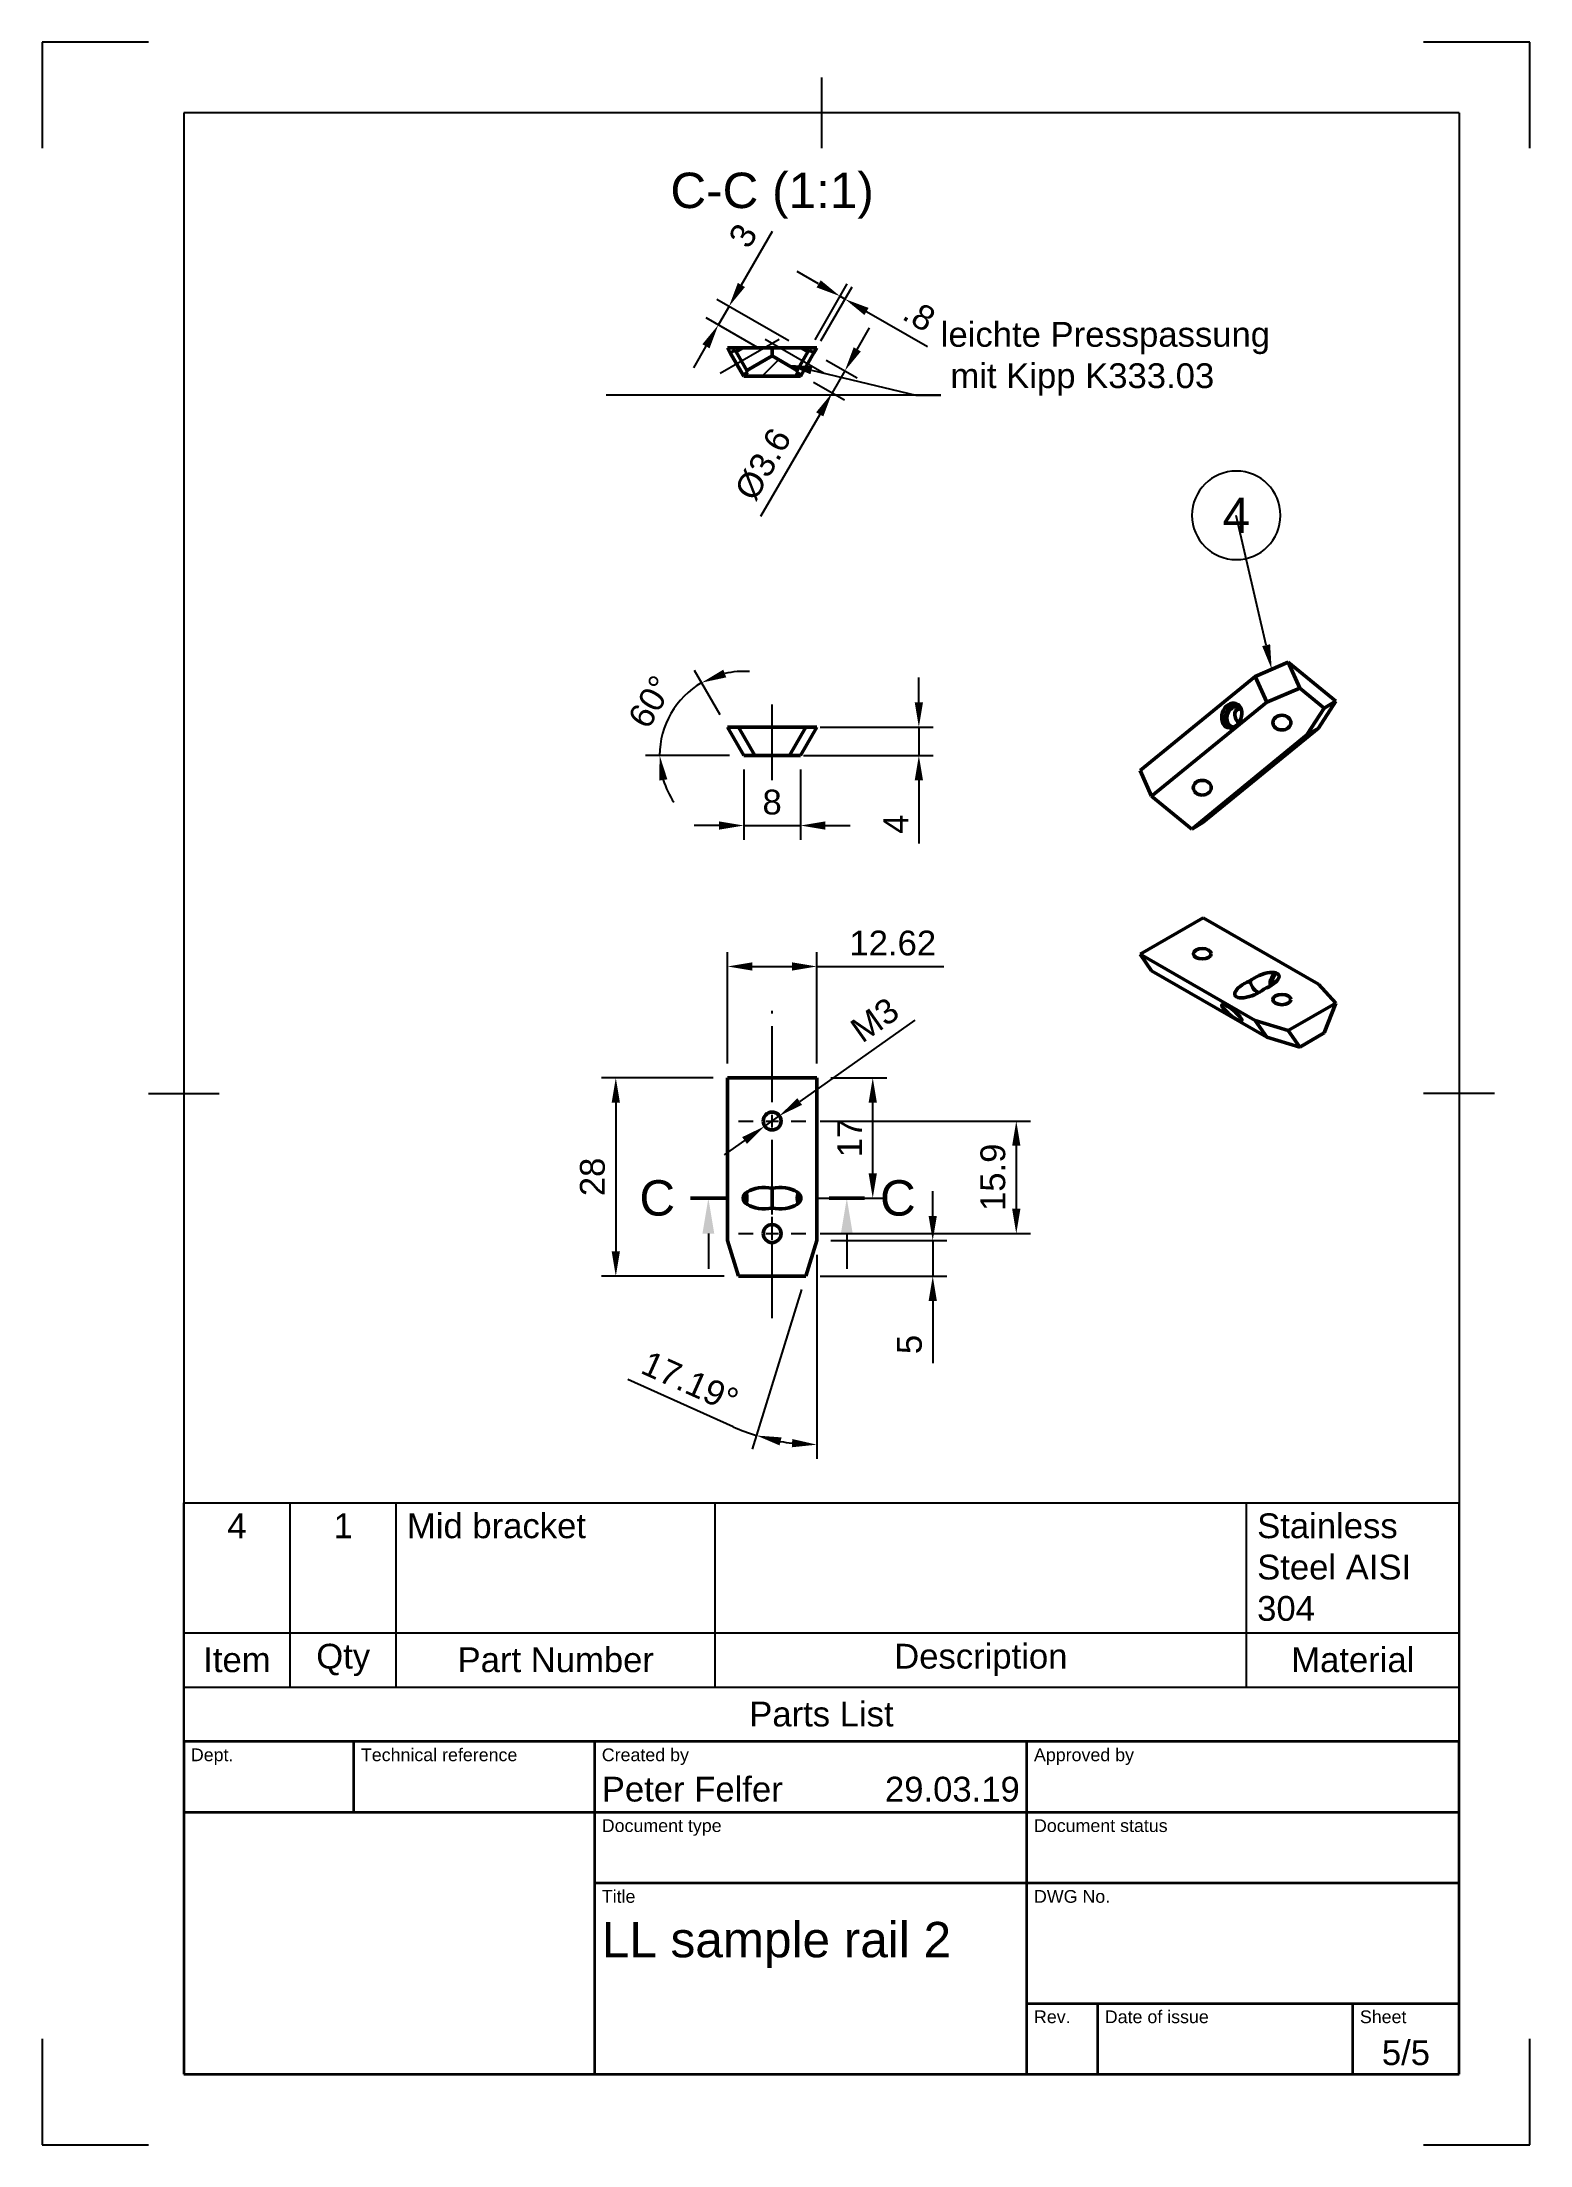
# Model space of a CAD drawing. Header units: millimetres. Extents: x 0 to 210, y 0 to 297.
import ezdxf
from ezdxf import colors
from ezdxf.entities.mleader import LeaderData, LeaderLine
from ezdxf.enums import TextEntityAlignment as Align
from ezdxf.math import Vec2, Vec3

# ---------------------------------------------------------------- set-up
doc = ezdxf.new("R2010")
doc.units = ezdxf.units.MM
doc.header["$LTSCALE"] = 0.75
doc.linetypes.add('CENTER2', pattern=[28.575, 19.05, -3.175, 3.175, -3.175])
for name, color, linetype, lineweight in [('Balloons', 7, 'Continuous', 25), ('Border', 7, 'Continuous', 25), ('FD_Dimensions', 7, 'Continuous', 25), ('Hatching', 7, 'Continuous', 25), ('Leaders', 7, 'Continuous', 25), ('Parts Lists', 7, 'Continuous', 25), ('Section Lines', 7, 'Continuous', 25), ('Smart Centers', 7, 'CENTER2', 25), ('TitleBlock', 7, 'Continuous', 35), ('View Labels', 7, 'Continuous', 25), ('Visible', 7, 'Continuous', 50)]:
    doc.layers.add(name, color=color, linetype=linetype, lineweight=lineweight)
doc.styles.add('FusionTitle', font='')
doc.styles.get("Standard").update_dxf_attribs({"font": 'arial.ttf'})
doc.styles.get('FusionTitle').set_extended_font_data('Arial Unicode MS')
doc.dimstyles.new('Dim-ISO-25', dxfattribs={"dimtxt": 3.5, "dimasz": 3.5, "dimexe": 2, "dimexo": 2, "dimgap": 1.5, "dimtad": 1, "dimzin": 12, "dimdsep": 46, "dimtxsty": 'Standard', "dimcen": 0, "dimazin": 3, "dimtp": 0.1, "dimtm": 0.1, "dimtfac": 0.714, "dimtmove": 0, "dimatfit": 3, "dimfxl": 1, "dimtzin": 12, "dimarcsym": 0})

# ---------------------------------------------------------------- blocks, each defined once
blk = doc.blocks.new('ISO_A4(P)_SHEET')
at = {"layer": 'Border'}
for p, q in [((15, 297), (0, 297)), ((0, 297), (0, 282)), ((210, 297), (195, 297)), ((210, 282), (210, 297)), ((110, 292), (110, 282)), ((200, 287), (20, 287)), ((20, 287), (20, 10)), ((200, 287), (200, 10)), ((15, 148.5), (25, 148.5)), ((205, 148.5), (195, 148.5)), ((0, 15), (0, 0)), ((210, 0), (210, 15)), ((20, 10), (200, 10)), ((0, 0), (15, 0)), ((195, 0), (210, 0))]:
    blk.add_line(p, q, dxfattribs=at)
blk = doc.blocks.new('ISO_TITLEBLOCK')
at = {"layer": 'TitleBlock'}
for p, q in [((0, 47), (-180, 47)), ((-180, 47), (-180, 0)), ((-156, 37), (-156, 47)), ((-122, 0), (-122, 47)), ((-61, 0), (-61, 47)), ((0, 0), (0, 47)), ((-180, 37), (0, 37)), ((-122, 27), (0, 27)), ((-61, 10), (0, 10)), ((-51, 0), (-51, 10)), ((-15, 0), (-15, 10)), ((-180, 0), (0, 0))]:
    blk.add_line(p, q, dxfattribs=at)
at = {"layer": 'TitleBlock', "style": 'FusionTitle'}
for s, p in [('Dept.', (-179, 46)), ('Technical reference', (-155, 46)), ('Created by', (-121, 46)), ('Approved by', (-60, 46)), ('Document type', (-121, 36)), ('Document status', (-60, 36)), ('Title', (-121, 26)), ('DWG No.', (-60, 26)), ('Rev.', (-60, 9)), ('Date of issue', (-50, 9)), ('Sheet', (-14, 9))]:
    blk.add_text(s, height=1.8, dxfattribs=at).set_placement(p, align=Align.TOP_LEFT)
for tag, p, height in [('DEPT', (-179, 38.5), 3.5), ('TECHNICAL_REFERENCE', (-155, 38.5), 3.5), ('CREATED_BY', (-121, 38.5), 3.5), ('APPROVED_BY', (-60, 38.5), 3.5), ('DOCUMENT_TYPE', (-121, 28.5), 3.5), ('DOCUMENT_STATUS', (-60, 28.5), 3.5), ('TITLE_1', (-121, 16.5), 5), ('TITLE_2', (-121, 9), 5), ('TITLE_3', (-121, 1.5), 5), ('DATE_OF_ISSUE', (-50, 1.5), 3.5)]:
    blk.add_attdef(tag, p, '', height=height, dxfattribs=at)
for tag, p in [('CREATED_DATE', (-62, 38.5)), ('APPROVED_DATE', (-1, 38.5))]:
    blk.add_attdef(tag, text='', height=3.5, dxfattribs=at).set_placement(p, align=Align.RIGHT)
for tag, height, p in [('DRAWING_NUMBER', 5, (-30.5, 16.6)), ('REV', 3.5, (-56, 3.1)), ('SHEET', 3.5, (-7.5, 3.1))]:
    blk.add_attdef(tag, text='', height=height, dxfattribs=at).set_placement(p, align=Align.MIDDLE)
blk = doc.blocks.new('*U8')
at = {"layer": 'Smart Centers', "color": 0, "ltscale": 0.75, "transparency": 16777216}
for p, q in [((0, 2.678906), (0, 15.572406)), ((-4.7645, 0), (-2.678906, 0)), ((2.678906, 0), (4.7645, 0)), ((0, -27.839089), (0, -2.678906))]:
    blk.add_line(p, q, dxfattribs=at)
at = {"layer": 'Smart Centers', "color": 0, "linetype": 'Continuous', "ltscale": 0.75, "transparency": 16777216}
for p, q in [((-0.892969, 0), (0.892969, 0)), ((0, -0.892969), (0, 0.892969))]:
    blk.add_line(p, q, dxfattribs=at)
blk = doc.blocks.new('*U9')
at = {"layer": 'Smart Centers', "color": 0, "ltscale": 0.75, "transparency": 16777216}
for p, q in [((0, 2.678906), (0, 4.7645)), ((-4.7645, 0), (-2.678906, 0)), ((2.678906, 0), (4.7645, 0)), ((0, -4.7645), (0, -2.678906))]:
    blk.add_line(p, q, dxfattribs=at)
at = {"layer": 'Smart Centers', "color": 0, "linetype": 'Continuous', "ltscale": 0.75, "transparency": 16777216}
for p, q in [((-0.892969, 0), (0.892969, 0)), ((0, -0.892969), (0, 0.892969))]:
    blk.add_line(p, q, dxfattribs=at)
blk = doc.blocks.new('*D30')
at = {"layer": 'Defpoints', "color": 0, "transparency": 16777216}
for p in [(96.730388, 150.716914), (80.978236, 122.716914), (98.277393, 122.716914)]:
    blk.add_point(p, dxfattribs=at)
at = {"layer": 'FD_Dimensions', "lineweight": -2, "transparency": 16777216}
for p, q in [((94.730388, 150.716914), (78.978236, 150.716914)), ((80.978236, 147.216914), (80.978236, 126.216914)), ((96.277393, 122.716914), (78.978236, 122.716914))]:
    blk.add_line(p, q, dxfattribs=at)
at = {"layer": 'FD_Dimensions', "transparency": 16777216}
for points in [[(80.394903, 147.216914), (81.56157, 147.216914), (80.978236, 150.716914)], [(80.394903, 126.216914), (81.56157, 126.216914), (80.978236, 122.716914)]]:
    blk.add_solid(points, dxfattribs=at)
at = {"layer": 'FD_Dimensions', "color": 0, "transparency": 16777216, "insert": (77.691231, 136.716914), "char_height": 3.5, "attachment_point": 5, "rotation": 90}
blk.add_mtext('28', dxfattribs=at)
blk = doc.blocks.new('*D31')
at = {"layer": 'Defpoints', "color": 0, "transparency": 16777216}
for p in [(107.804289, 144.614351), (107.804289, 128.716914), (137.502774, 128.716914)]:
    blk.add_point(p, dxfattribs=at)
at = {"layer": 'FD_Dimensions', "color": 0, "lineweight": -2, "transparency": 16777216}
for p, q in [((109.804289, 144.614351), (139.502774, 144.614351)), ((137.502774, 141.114351), (137.502774, 132.216914)), ((109.804289, 128.716914), (139.502774, 128.716914))]:
    blk.add_line(p, q, dxfattribs=at)
at = {"layer": 'FD_Dimensions', "color": 0, "transparency": 16777216}
for points in [[(136.91944, 141.114351), (138.086107, 141.114351), (137.502774, 144.614351)], [(136.91944, 132.216914), (138.086107, 132.216914), (137.502774, 128.716914)]]:
    blk.add_solid(points, dxfattribs=at)
at = {"layer": 'FD_Dimensions', "color": 0, "transparency": 16777216, "insert": (134.215768, 136.665632), "char_height": 3.5, "attachment_point": 5, "rotation": 90}
blk.add_mtext('15.9', dxfattribs=at)
blk = doc.blocks.new('*D32')
at = {"layer": 'Defpoints', "color": 0, "transparency": 16777216}
for p in [(109.34919, 150.716914), (117.246463, 150.716914), (107.346968, 133.716914)]:
    blk.add_point(p, dxfattribs=at)
at = {"layer": 'FD_Dimensions', "lineweight": -2, "transparency": 16777216}
for p, q in [((111.34919, 150.716914), (119.246463, 150.716914)), ((117.246463, 137.216914), (117.246463, 147.216914)), ((109.346968, 133.716914), (119.246463, 133.716914))]:
    blk.add_line(p, q, dxfattribs=at)
at = {"layer": 'FD_Dimensions', "transparency": 16777216}
for points in [[(116.66313, 147.216914), (117.829797, 147.216914), (117.246463, 150.716914)], [(116.66313, 137.216914), (117.829797, 137.216914), (117.246463, 133.716914)]]:
    blk.add_solid(points, dxfattribs=at)
at = {"layer": 'FD_Dimensions', "color": 0, "transparency": 16777216, "insert": (113.989301, 142.216914), "char_height": 3.5, "attachment_point": 5, "rotation": 90}
blk.add_mtext('17', dxfattribs=at)
blk = doc.blocks.new('*D33')
at = {"layer": 'Defpoints', "color": 0, "transparency": 16777216}
for p in [(109.34919, 127.716914), (107.802184, 122.716914), (125.71242, 122.716914)]:
    blk.add_point(p, dxfattribs=at)
at = {"layer": 'FD_Dimensions', "lineweight": -2, "transparency": 16777216}
for p, q in [((125.71242, 131.216914), (125.71242, 134.716914)), ((111.34919, 127.716914), (127.71242, 127.716914)), ((125.71242, 127.716914), (125.71242, 122.716914)), ((109.802184, 122.716914), (127.71242, 122.716914)), ((125.71242, 119.216914), (125.71242, 110.396313))]:
    blk.add_line(p, q, dxfattribs=at)
at = {"layer": 'FD_Dimensions', "transparency": 16777216}
for points in [[(125.129087, 131.216914), (126.295753, 131.216914), (125.71242, 127.716914)], [(125.129087, 119.216914), (126.295753, 119.216914), (125.71242, 122.716914)]]:
    blk.add_solid(points, dxfattribs=at)
at = {"layer": 'FD_Dimensions', "color": 0, "transparency": 16777216, "insert": (122.432577, 113.056613), "char_height": 3.5, "attachment_point": 5, "rotation": 90}
blk.add_mtext('5', dxfattribs=at)
blk = doc.blocks.new('*D34')
at = {"layer": 'Defpoints', "color": 0, "transparency": 16777216}
for p in [(109.34919, 150.716914), (109.34919, 127.716914), (109.34919, 127.716914), (107.802184, 122.716914), (106.472221, 99.048876)]:
    blk.add_point(p, dxfattribs=at)
at = {"layer": 'FD_Dimensions', "lineweight": -2, "transparency": 16777216}
for p, q in [((109.34919, 125.716914), (109.34919, 96.904879)), ((107.211031, 120.806276), (100.241869, 98.281591)), ((97.558415, 101.427924), (82.654859, 108.112261))]:
    blk.add_line(p, q, dxfattribs=at)
for start, end in [(245.843469, 252.807876), (259.772283, 263.035593)]:
    blk.add_arc((109.34919, 127.716914), 28.812035, start, end, dxfattribs=at)
at = {"layer": 'FD_Dimensions', "transparency": 16777216}
for points in [[(104.095047, 98.795994), (104.371555, 99.92942), (100.833023, 100.192229)], [(105.891083, 99.69972), (105.820221, 98.535207), (109.34919, 98.904879)]]:
    blk.add_solid(points, dxfattribs=at)
at = {"layer": 'FD_Dimensions', "color": 0, "transparency": 16777216, "insert": (91.451781, 107.769258), "char_height": 3.5, "attachment_point": 5, "rotation": 335.84346781}
blk.add_mtext('17.19°', dxfattribs=at)
blk = doc.blocks.new('*D35')
at = {"layer": 'Defpoints', "color": 0, "transparency": 16777216}
for p in [(109.34919, 166.441746), (96.730388, 150.716914), (109.34919, 150.716914)]:
    blk.add_point(p, dxfattribs=at)
at = {"layer": 'FD_Dimensions', "lineweight": -2, "transparency": 16777216}
for p, q in [((96.730388, 152.716914), (96.730388, 168.441746)), ((100.230388, 166.441746), (105.84919, 166.441746)), ((109.34919, 152.716914), (109.34919, 168.441746)), ((109.34919, 166.441746), (127.29462, 166.441746))]:
    blk.add_line(p, q, dxfattribs=at)
at = {"layer": 'FD_Dimensions', "transparency": 16777216}
for points in [[(100.230388, 167.02508), (100.230388, 165.858413), (96.730388, 166.441746)], [(105.84919, 167.02508), (105.84919, 165.858413), (109.34919, 166.441746)]]:
    blk.add_solid(points, dxfattribs=at)
at = {"layer": 'FD_Dimensions', "color": 0, "transparency": 16777216, "insert": (120.071905, 169.728752), "char_height": 3.5, "attachment_point": 5}
blk.add_mtext('12.62', dxfattribs=at)
blk = doc.blocks.new('*D36')
at = {"layer": 'Defpoints', "color": 0, "transparency": 16777216}
for p in [(102.007541, 143.883992), (104.072037, 145.34471)]:
    blk.add_point(p, dxfattribs=at)
at = {"layer": 'FD_Dimensions', "lineweight": -2, "transparency": 16777216}
for p, q in [((123.184895, 158.867858), (106.929189, 147.366265)), ((102.007541, 143.883992), (104.072037, 145.34471)), ((99.150389, 141.862438), (96.293237, 139.840883))]:
    blk.add_line(p, q, dxfattribs=at)
at = {"layer": 'FD_Dimensions', "transparency": 16777216}
for points in [[(106.592263, 147.842457), (107.266115, 146.890073), (104.072037, 145.34471)], [(98.813463, 142.33863), (99.487314, 141.386246), (102.007541, 143.883992)]]:
    blk.add_solid(points, dxfattribs=at)
at = {"layer": 'FD_Dimensions', "color": 0, "transparency": 16777216, "insert": (117.527553, 158.893082), "char_height": 3.5, "attachment_point": 5, "rotation": 35.28100791}
blk.add_mtext('M3', dxfattribs=at)
blk = doc.blocks.new('*U17')
at = {"layer": 'Smart Centers', "color": 0, "ltscale": 0.75, "transparency": 16777216}
blk.add_line((4.16673, 2.405662), (-4.16673, -2.405662), dxfattribs=at)
blk = doc.blocks.new('*U18')
at = {"layer": 'Smart Centers', "color": 0, "ltscale": 0.75, "transparency": 16777216}
blk.add_line((4.16673, -2.405662), (-4.16673, 2.405662), dxfattribs=at)
blk = doc.blocks.new('*D37')
at = {"layer": 'Defpoints', "color": 0, "transparency": 16777216}
for p in [(113.332613, 260.698402), (108.096968, 253.23), (108.939789, 253.089808)]:
    blk.add_point(p, dxfattribs=at)
at = {"layer": 'FD_Dimensions', "lineweight": -2, "transparency": 16777216}
for p, q in [((109.608703, 262.848402), (106.577614, 264.598402)), ((109.096968, 254.962051), (113.639792, 262.830453)), ((109.939789, 254.821859), (114.332613, 262.430453)), ((112.639792, 261.098402), (113.332613, 260.698402)), ((116.363701, 258.948402), (124.953657, 253.988989))]:
    blk.add_line(p, q, dxfattribs=at)
at = {"layer": 'FD_Dimensions', "transparency": 16777216}
for points in [[(109.90037, 263.353583), (109.317037, 262.34322), (112.639792, 261.098402)], [(116.655368, 259.453583), (116.072035, 258.44322), (113.332613, 260.698402)]]:
    blk.add_solid(points, dxfattribs=at)
at = {"layer": 'FD_Dimensions', "color": 0, "transparency": 16777216, "insert": (123.817727, 258.440325), "char_height": 3.5, "attachment_point": 5, "rotation": 329.99998843}
blk.add_mtext('.8', dxfattribs=at)
blk = doc.blocks.new('*D38')
at = {"layer": 'Defpoints', "color": 0, "transparency": 16777216}
for p in [(108.939789, 253.089808), (107.139789, 249.972116), (111.508854, 247.449635)]:
    blk.add_point(p, dxfattribs=at)
at = {"layer": 'FD_Dimensions', "lineweight": -2, "transparency": 16777216}
for p, q in [((115.058854, 253.598416), (116.808854, 256.629505)), ((110.67184, 252.089808), (115.040905, 249.567327)), ((113.308854, 250.567327), (111.508854, 247.449635)), ((108.87184, 248.972116), (113.240905, 246.449635)), ((109.758854, 244.418547), (101.420007, 229.975239))]:
    blk.add_line(p, q, dxfattribs=at)
at = {"layer": 'FD_Dimensions', "transparency": 16777216}
for points in [[(114.553672, 253.890082), (115.564035, 253.306749), (113.308854, 250.567327)], [(109.253672, 244.710213), (110.264035, 244.12688), (111.508854, 247.449635)]]:
    blk.add_solid(points, dxfattribs=at)
at = {"layer": 'FD_Dimensions', "color": 0, "transparency": 16777216, "insert": (101.783029, 237.373794), "char_height": 3.5, "attachment_point": 5, "rotation": 59.99998843}
blk.add_mtext('%%C3.6', dxfattribs=at)
blk = doc.blocks.new('*D39')
at = {"layer": 'Defpoints', "color": 0, "transparency": 16777216}
for p in [(96.955358, 259.662612), (103.039789, 252.685663), (107.111585, 253.798911)]:
    blk.add_point(p, dxfattribs=at)
at = {"layer": 'FD_Dimensions', "lineweight": -2, "transparency": 16777216}
for p, q in [((98.705358, 262.693701), (103.101334, 270.307754)), ((105.379535, 254.798911), (95.223307, 260.662612)), ((95.455358, 257.064536), (96.955358, 259.662612)), ((101.307738, 253.685663), (93.723307, 258.064536)), ((93.705358, 254.033447), (91.955358, 251.002358))]:
    blk.add_line(p, q, dxfattribs=at)
at = {"layer": 'FD_Dimensions', "transparency": 16777216}
for points in [[(98.200177, 262.985367), (99.21054, 262.402034), (96.955358, 259.662612)], [(93.200177, 254.325113), (94.21054, 253.74178), (95.455358, 257.064536)]]:
    blk.add_solid(points, dxfattribs=at)
at = {"layer": 'FD_Dimensions', "color": 0, "transparency": 16777216, "insert": (98.930682, 269.660371), "char_height": 3.5, "attachment_point": 5, "rotation": 59.99998843}
blk.add_mtext('3', dxfattribs=at)
blk = doc.blocks.new('*D40')
at = {"layer": 'Defpoints', "color": 0, "transparency": 16777216}
for p in [(99.039789, 196.246792), (107.039789, 196.246792), (107.039789, 186.347297)]:
    blk.add_point(p, dxfattribs=at)
at = {"layer": 'FD_Dimensions', "lineweight": -2, "transparency": 16777216}
for p, q in [((99.039789, 194.246792), (99.039789, 184.347297)), ((107.039789, 194.246792), (107.039789, 184.347297)), ((95.539789, 186.347297), (92.039789, 186.347297)), ((99.039789, 186.347297), (107.039789, 186.347297)), ((110.539789, 186.347297), (114.039789, 186.347297))]:
    blk.add_line(p, q, dxfattribs=at)
at = {"layer": 'FD_Dimensions', "transparency": 16777216}
for points in [[(95.539789, 186.930631), (95.539789, 185.763964), (99.039789, 186.347297)], [(110.539789, 186.930631), (110.539789, 185.763964), (107.039789, 186.347297)]]:
    blk.add_solid(points, dxfattribs=at)
at = {"layer": 'FD_Dimensions', "color": 0, "transparency": 16777216, "insert": (103.039789, 189.634303), "char_height": 3.5, "attachment_point": 5}
blk.add_mtext('8', dxfattribs=at)
blk = doc.blocks.new('*D41')
at = {"layer": 'Defpoints', "color": 0, "transparency": 16777216}
for p in [(107.802184, 200.246792), (105.492783, 196.246792), (123.753523, 196.246792)]:
    blk.add_point(p, dxfattribs=at)
at = {"layer": 'FD_Dimensions', "lineweight": -2, "transparency": 16777216}
for p, q in [((123.753523, 203.746792), (123.753523, 207.246792)), ((109.802184, 200.246792), (125.753523, 200.246792)), ((123.753523, 200.246792), (123.753523, 196.246792)), ((107.492783, 196.246792), (125.753523, 196.246792)), ((123.753523, 192.746792), (123.753523, 183.825919))]:
    blk.add_line(p, q, dxfattribs=at)
at = {"layer": 'FD_Dimensions', "transparency": 16777216}
for points in [[(123.17019, 203.746792), (124.336856, 203.746792), (123.753523, 200.246792)], [(123.17019, 192.746792), (124.336856, 192.746792), (123.753523, 196.246792)]]:
    blk.add_solid(points, dxfattribs=at)
at = {"layer": 'FD_Dimensions', "color": 0, "transparency": 16777216, "insert": (120.503523, 186.536356), "char_height": 3.5, "attachment_point": 5, "rotation": 90}
blk.add_mtext('4', dxfattribs=at)
blk = doc.blocks.new('*U24')
at = {"layer": 'Smart Centers', "color": 0, "ltscale": 0.75, "transparency": 16777216}
blk.add_line((0, -5.5), (0, 5.5), dxfattribs=at)
blk = doc.blocks.new('*D42')
at = {"layer": 'Defpoints', "color": 0, "transparency": 16777216}
for p in [(89.944303, 203.878811), (96.730388, 200.246792), (99.039789, 196.246792), (99.039789, 196.246792), (100.586794, 196.246792)]:
    blk.add_point(p, dxfattribs=at)
at = {"layer": 'FD_Dimensions', "lineweight": -2, "transparency": 16777216}
for p, q in [((95.730388, 201.978843), (92.103132, 208.261434)), ((97.039789, 196.246792), (85.166475, 196.246792))]:
    blk.add_line(p, q, dxfattribs=at)
for start, end in [(86.097337, 103.048669), (120, 180), (196.951331, 213.902663)]:
    blk.add_arc((99.039789, 196.246792), 11.873314, start, end, dxfattribs=at)
at = {"layer": 'FD_Dimensions', "transparency": 16777216}
for points in [[(96.573071, 207.270868), (96.145025, 208.356174), (93.103132, 206.529384)], [(87.105375, 192.69904), (88.2593, 192.870994), (87.166475, 196.246792)]]:
    blk.add_solid(points, dxfattribs=at)
at = {"layer": 'FD_Dimensions', "color": 0, "transparency": 16777216, "insert": (85.910567, 203.826952), "char_height": 3.5, "attachment_point": 5, "rotation": 59.99998843}
blk.add_mtext('60°', dxfattribs=at)
blk = doc.blocks.new('*T26')
at = {"layer": 'Parts Lists', "color": 0, "linetype": 'ByBlock', "lineweight": -2, "transparency": 16777216}
for p, q in [((0, 33.695771), (180, 33.695771)), ((0, 0), (0, 33.695771)), ((15, 7.666667), (15, 33.695771)), ((30, 7.666667), (30, 33.695771)), ((75, 7.666667), (75, 33.695771)), ((150, 7.666667), (150, 33.695771)), ((180, 0), (180, 33.695771)), ((0, 15.333333), (180, 15.333333)), ((0, 7.666667), (180, 7.666667)), ((0, 0), (180, 0))]:
    blk.add_line(p, q, dxfattribs=at)
at = {"layer": 'Parts Lists', "color": 0, "transparency": 16777216, "char_height": 3.5}
for s, insert, width, attachment_point in [('4', (7.5, 32.195771), 12, 2), ('1', (22.5, 32.195771), 12, 2), ('Mid bracket', (31.5, 32.195771), 42, 1), ('Stainless Steel AISI 304', (151.5, 32.195771), 27, 1), ('Item', (7.5, 11.5), 12, 5), ('Qty', (22.5, 11.5), 12, 5), ('Part Number', (52.5, 11.5), 42, 5), ('Description', (112.5, 11.5), 72, 5), ('Material', (165, 11.5), 27, 5), ('Parts List', (90, 3.833333), 177, 5)]:
    blk.add_mtext(s, dxfattribs=dict(at, insert=insert, width=width, attachment_point=attachment_point))
blk = doc.blocks.new('*B28')
at = {"transparency": 16777216}
for start, end in [(90, 270), (270, 90)]:
    blk.add_arc((0, 0), 6.25, start, end, dxfattribs=at)
at = {"transparency": 16777216, "insert": (0, 0), "char_height": 5, "attachment_point": 5}
blk.add_mtext('4', dxfattribs=at)

msp = doc.modelspace()

# ---------------------------------------------------------------- hatches: boundary and pattern name
at = {"layer": 'Hatching'}
h = msp.add_hatch(dxfattribs=at)
h.set_pattern_fill('ANSI31', color=256, style=0)
h.paths.add_polyline_path([(108.247, 253.49), (108.94, 253.09), (109.349, 253.799), (107.112, 253.799), (108.097, 253.23)], flags=0)
h.paths.add_polyline_path([(99.633, 250.372), (98.94, 249.972), (99.04, 249.799), (107.04, 249.799), (107.14, 249.972), (106.447, 250.372), (106.597, 250.632), (103.04, 252.686), (99.483, 250.632)], flags=0)
h.paths.add_polyline_path([(97.14, 253.09), (97.833, 253.49), (97.983, 253.23), (98.968, 253.799), (96.73, 253.799)], flags=0)

# ---------------------------------------------------------------- linework, layer by layer
at = {"layer": 'Section Lines', "lineweight": 50}
for p, q in [((91.539, 133.717), (96.539, 133.717)), ((116.079, 133.717), (111.079, 133.717))]:
    msp.add_line(p, q, dxfattribs=at)
at = {"layer": 'Section Lines'}
for p, q in [((94.039, 128.717), (94.039, 123.717)), ((113.579, 128.717), (113.579, 123.717))]:
    msp.add_line(p, q, dxfattribs=at)
for points in [[(93.206, 128.717), (94.039, 133.717), (94.873, 128.717)], [(112.746, 128.717), (113.579, 133.717), (114.413, 128.717)]]:
    msp.add_solid(points, dxfattribs=at)
at = {"layer": 'Visible'}
for p, q in [((96.73, 253.799), (97.14, 253.09)), ((98.968, 253.799), (96.73, 253.799)), ((97.14, 253.09), (97.833, 253.49)), ((98.94, 249.972), (97.14, 253.09)), ((97.833, 253.49), (97.983, 253.23)), ((97.983, 253.23), (98.968, 253.799)), ((97.983, 253.23), (99.483, 250.632)), ((98.968, 253.799), (103.04, 253.799)), ((103.04, 252.686), (99.483, 250.632)), ((103.04, 252.686), (103.04, 253.799)), ((103.04, 253.799), (107.112, 253.799)), ((106.597, 250.632), (103.04, 252.686)), ((108.097, 253.23), (106.597, 250.632)), ((107.112, 253.799), (108.097, 253.23)), ((109.349, 253.799), (107.112, 253.799)), ((108.94, 253.09), (107.14, 249.972)), ((108.097, 253.23), (108.247, 253.49)), ((108.247, 253.49), (108.94, 253.09)), ((108.94, 253.09), (109.349, 253.799)), ((99.633, 250.372), (98.94, 249.972)), ((98.94, 249.972), (99.04, 249.799)), ((99.04, 249.799), (107.04, 249.799)), ((99.483, 250.632), (99.633, 250.372)), ((106.447, 250.372), (106.597, 250.632)), ((107.14, 249.972), (106.447, 250.372)), ((107.04, 249.799), (107.14, 249.972)), ((96.73, 200.247), (99.04, 196.247)), ((98.277, 200.247), (96.73, 200.247)), ((100.587, 196.247), (98.277, 200.247)), ((98.277, 200.247), (107.802, 200.247)), ((107.802, 200.247), (105.493, 196.247)), ((107.04, 196.247), (109.349, 200.247)), ((109.349, 200.247), (107.802, 200.247)), ((99.04, 196.247), (100.587, 196.247)), ((105.493, 196.247), (100.587, 196.247)), ((107.04, 196.247), (105.493, 196.247))]:
    msp.add_line(p, q, dxfattribs=at)
at = {"layer": 'Visible', "extrusion": (0.707107, 0.578093, 0.407196)}
for p, q in [((175.869, 209.406), (171.24, 207.41)), ((177.502, 205.767), (175.869, 209.406)), ((175.869, 209.406), (182.604, 203.9)), ((171.24, 207.41), (154.976, 194.114)), ((171.24, 207.41), (172.873, 203.771)), ((172.873, 203.771), (177.502, 205.767)), ((180.971, 202.931), (177.502, 205.767)), ((156.609, 190.475), (172.873, 203.771)), ((178.529, 199.147), (180.971, 202.931)), ((180.162, 200.115), (182.604, 203.9)), ((182.604, 203.9), (180.971, 202.931)), ((162.266, 185.85), (178.529, 199.147)), ((163.899, 186.819), (180.162, 200.115)), ((178.529, 199.147), (180.162, 200.115)), ((154.976, 194.114), (156.609, 190.475)), ((156.609, 190.475), (162.266, 185.85)), ((162.266, 185.85), (163.899, 186.819))]:
    msp.add_line(p, q, dxfattribs=at)
at = {"layer": 'Visible', "extrusion": (0.707107, -0.407196, 0.578093)}
for p, q in [((163.899, 173.299), (154.976, 168.16)), ((163.899, 173.299), (180.162, 163.933)), ((154.976, 168.16), (156.609, 165.831)), ((171.24, 158.795), (154.976, 168.16)), ((156.609, 165.831), (172.873, 156.465)), ((180.162, 163.933), (182.604, 161.267)), ((175.869, 157.389), (182.604, 161.267)), ((182.604, 161.267), (180.971, 157.057)), ((171.24, 158.795), (172.873, 156.465)), ((175.869, 157.389), (171.24, 158.795)), ((172.873, 156.465), (177.502, 155.059)), ((177.502, 155.059), (175.869, 157.389)), ((180.971, 157.057), (177.502, 155.059))]:
    msp.add_line(p, q, dxfattribs=at)
at = {"layer": 'Visible', "extrusion": (-1e-16, -1, 0)}
for p, q in [((96.73, 127.717), (96.73, 150.717)), ((109.349, 150.717), (96.73, 150.717)), ((109.349, 150.717), (109.349, 127.717)), ((103.04, 132.316), (103.04, 135.118)), ((98.277, 122.717), (96.73, 127.717)), ((109.349, 127.717), (107.802, 122.717)), ((98.277, 122.717), (107.802, 122.717))]:
    msp.add_line(p, q, dxfattribs=at)
at = {"layer": 'Visible', "extrusion": (0, 0, -1)}
for centre in [(-103.04, 144.614), (-103.04, 128.717)]:
    msp.add_circle(centre, 1.264, dxfattribs=at)
at = {"layer": 'Visible', "extrusion": (0, -1e-16, -1)}
msp.add_ellipse((167.923, 201.878), major_axis=(0.591, 1.7), ratio=0.7614154, dxfattribs=at)
msp.add_ellipse((168.413, 201.708), major_axis=(0.591, 1.7), ratio=0.7614154, start_param=3.3319386, end_param=6.0928394, dxfattribs=at)
at = {"layer": 'Visible'}
for centre, major_axis, ratio, start_param, end_param in [((168.413, 201.708), (0.492, 1.417), 0.7614154, -0.2603941, 3.4019867), ((170.7, 200.913), (-2.241, 1.608), 0.4837609, -0.5646393, 1.0342193), ((174.504, 164.034), (0.137, 1.494), 0.7885742, 0.301031, 1.8877548), ((174.994, 163.989), (0.164, 1.792), 0.7885742, 0.6612488, 1.7393013), ((107.347, 133.717), (0, 1.5), 0.5, 1.0407206, 2.1008721)]:
    msp.add_ellipse(centre, major_axis=major_axis, ratio=ratio, start_param=start_param, end_param=end_param, dxfattribs=at)
at = {"layer": 'Visible', "extrusion": (0, -2e-16, -1)}
for centre, major_axis in [((174.994, 200.881), (-1.264, 0)), ((163.753, 191.691), (-1.265, 0))]:
    msp.add_ellipse(centre, major_axis=major_axis, ratio=0.8175471, start_param=4.712389, end_param=10.9955743, dxfattribs=at)
at = {"layer": 'Visible', "extrusion": (-1e-16, 0, -1)}
msp.add_ellipse((174.994, 196.097), major_axis=(1.422, 1.104), ratio=0.0561317, start_param=1.5707963, end_param=7.8539816, dxfattribs=at)
at = {"layer": 'Visible', "extrusion": (-1e-16, -1e-16, -1)}
for centre, major_axis in [((163.753, 168.245), (-1.264, 0)), ((174.994, 161.771), (-1.265, 0))]:
    msp.add_ellipse(centre, major_axis=major_axis, ratio=0.5758617, start_param=3.1415927, end_param=9.424778, dxfattribs=at)
at = {"layer": 'Visible', "extrusion": (0, -3e-16, -1)}
msp.add_ellipse((170.7, 163.371), major_axis=(2.338, 0.991), ratio=0.4018218, start_param=0.910565, end_param=4.7828349, dxfattribs=at)
at = {"layer": 'Visible', "extrusion": (-1e-16, -2e-16, -1)}
msp.add_ellipse((172.216, 164.244), major_axis=(2.338, 0.991), ratio=0.4018218, start_param=4.0521576, end_param=7.9244275, dxfattribs=at)
at = {"layer": 'Visible', "extrusion": (-3e-16, -1e-16, -1)}
msp.add_ellipse((171.458, 164.313), major_axis=(-0.636, 1.5), ratio=0.5661445, start_param=3.4658818, end_param=4.9898714, dxfattribs=at)
at = {"layer": 'Visible', "extrusion": (-3e-16, -3e-16, -1)}
msp.add_ellipse((167.923, 159.917), major_axis=(-1.403, 1.128), ratio=0.2127125, start_param=-1.5707963, end_param=4.712389, dxfattribs=at)
at = {"layer": 'Visible', "extrusion": (0, 0, -1)}
for centre, major_axis, start_param, end_param in [((101.968, 133.717), (-3, 0), 4.3470504, 8.2193203), ((98.733, 133.717), (0, 1.5), 1.0407206, 2.1008721), ((104.112, 133.717), (3, 0), 4.3470504, 8.2193203)]:
    msp.add_ellipse(centre, major_axis=major_axis, ratio=0.5, start_param=start_param, end_param=end_param, dxfattribs=at)

# ---------------------------------------------------------------- block references
msp.add_blockref('*T26', (20, 57))
at = {"layer": 'Border'}
msp.add_blockref('ISO_A4(P)_SHEET', (0, 0), dxfattribs=at)
at = {"layer": 'Smart Centers', "ltscale": 0.75}
for name, p in [('*U17', (99.868, 252.587)), ('*U18', (106.211, 252.587)), ('*U24', (103.04, 198.247)), ('*U8', (103.04, 144.614)), ('*U9', (103.04, 128.717))]:
    msp.add_blockref(name, p, dxfattribs=at)
at = {"layer": 'TitleBlock'}
msp.add_blockref('ISO_TITLEBLOCK', (200, 10), dxfattribs=at).add_auto_attribs({'CREATED_DATE': '29.03.19', 'SHEET': '5/5', 'TITLE_1': 'LL sample rail 2', 'CREATED_BY': 'Peter Felfer'})

# ---------------------------------------------------------------- texts
at = {"layer": 'Section Lines', "char_height": 5, "attachment_point": 5}
for insert in [(86.829, 133.717), (120.789, 133.717)]:
    msp.add_mtext('C', dxfattribs=dict(at, insert=insert))
at = {"layer": 'View Labels', "insert": (103.04, 272.049), "char_height": 5, "width": 30.61733, "attachment_point": 8}
msp.add_mtext('C-C (1:1)', dxfattribs=at)

# ---------------------------------------------------------------- dimensions: what is measured, and where the dimension line sits
at = {"layer": 'FD_Dimensions'}
for base, p1, p2, angle, picture, middle in [((96.955, 259.663), (103.04, 252.686), (107.112, 253.799), 240, '*D39', (98.931, 269.66)), ((113.333, 260.698), (108.097, 253.23), (108.94, 253.09), 330, '*D37', (123.818, 258.44)), ((123.754, 196.247), (107.802, 200.247), (105.493, 196.247), 90, '*D41', (120.504, 186.536)), ((109.349, 166.442), (96.73, 150.717), (109.349, 150.717), 180, '*D35', (120.072, 169.729)), ((80.978, 122.717), (96.73, 150.717), (98.277, 122.717), 270, '*D30', (77.691, 136.717)), ((117.246, 150.717), (107.347, 133.717), (109.349, 150.717), 270, '*D32', (113.989, 142.217)), ((125.712, 122.717), (109.349, 127.717), (107.802, 122.717), 90, '*D33', (122.433, 113.057))]:
    dim = msp.add_linear_dim(base=base, p1=p1, p2=p2, angle=angle, dimstyle='Dim-ISO-25', override={"dimlfac": 1, "dimclrd": 256, "dimclre": 256}, dxfattribs=at)
    dim.commit()
    dim.dimension.update_dxf_attribs({"geometry": picture, "text_midpoint": middle})
dim = msp.add_linear_dim(base=(111.509, 247.45), p1=(108.94, 253.09), p2=(107.14, 249.972), angle=60, text='%%C<>', dimstyle='Dim-ISO-25', override={"dimlfac": 1, "dimclrd": 256, "dimclre": 256}, dxfattribs=at)
dim.commit()
dim.dimension.update_dxf_attribs({"geometry": '*D38', "text_midpoint": (101.783, 237.374)})
for base, line1, line2, picture, middle in [((89.9443, 203.8788), ((99.0398, 196.2468), (100.5868, 196.2468)), ((96.7304, 200.2468), (99.0398, 196.2468)), '*D42', (85.9106, 203.827)), ((106.472, 99.049), ((109.349, 127.717), (107.802, 122.717)), ((109.349, 150.717), (109.349, 127.717)), '*D34', (91.452, 107.769))]:
    dim = msp.add_angular_dim_2l(base=base, line1=line1, line2=line2, dimstyle='Dim-ISO-25', override={"dimlfac": 1, "dimpost": '', "dimclrd": 256, "dimclre": 256}, dxfattribs=at)
    dim.commit()
    dim.dimension.update_dxf_attribs({"geometry": picture, "text_midpoint": middle})
for p1, p2, distance, override, picture, middle in [((99.04, 196.247), (107.04, 196.247), -9.899, {"dimlfac": 1, "dimclrd": 256, "dimclre": 256}, '*D40', (103.04, 189.634)), ((107.804, 144.614), (107.804, 128.717), 29.698, {"dimlfac": 1}, '*D31', (134.216, 136.666))]:
    dim = msp.add_aligned_dim(p1=p1, p2=p2, distance=distance, dimstyle='Dim-ISO-25', override=override, dxfattribs=at)
    dim.commit()
    dim.dimension.update_dxf_attribs({"geometry": picture, "text_midpoint": middle})
dim = msp.add_diameter_dim_2p(p1=(102.008, 143.884), p2=(104.072, 145.345), text='M3', dimstyle='Dim-ISO-25', override={"dimlfac": 1, "dimclrd": 256, "dimclre": 256}, dxfattribs=at)
dim.commit()
dim.dimension.update_dxf_attribs({"geometry": '*D36', "text_midpoint": (119.427, 156.209), "dimtype": 163})

# ---------------------------------------------------------------- leaders
at = {"layer": 'Balloons'}
ml = msp.add_multileader_block('Standard', dxfattribs=at)
ml.set_content('*B28', color=256)
ml.set_leader_properties()
ml.build(insert=Vec2(0, 0))
ml.multileader.update_dxf_attribs({"has_dogleg": 0, "arrow_head_size": 3.5, "block_connection_type": 1})
ctx = ml.context
ctx.base_point, ctx.char_height, ctx.arrow_head_size = Vec3(168.554, 230.156), 3.5, 3.5
ctx.attachment_type = 1
notes = []
notes.append((ctx, [(0, (1, 1, 0), (160.554, 230.156), (1, 0), 8, [(0, [(173.554, 208.408)], 0, [])])]))
ctx.block.insert = Vec3(168.554, 230.156)
at = {"layer": 'Leaders'}
ml = msp.add_multileader_mtext('Standard', dxfattribs=at)
ml.set_content('{\\C256;leichte Presspassung\\P mit Kipp K333.03}', color=256)
ml.set_leader_properties()
ml.build(insert=Vec2(0, 0))
ml.multileader.update_dxf_attribs({"text_left_attachment_type": 5, "text_right_attachment_type": 5, "dogleg_length": 3.5, "arrow_head_size": 3.5})
ctx = ml.context
ctx.base_point, ctx.char_height, ctx.arrow_head_size, ctx.landing_gap_size, ctx.plane_origin = Vec3(126.847, 247.145), 3.5, 3.5, 0, Vec3(105.182, 251.449)
ctx.left_attachment, ctx.right_attachment = 5, 5
notes.append((ctx, [(0, (1, 1, 0), (123.347, 247.145), (1, 0), 3.5, [(0, [(105.182, 251.449)], 0, [])])]))
ctx.mtext.insert, ctx.mtext.flow_direction = Vec3(126.847, 257.464), 5
for ctx, leaders in notes:
    for number, flags, end, landing, length, lines in leaders:
        leader = LeaderData()
        leader.index, (leader.has_last_leader_line, leader.has_dogleg_vector, leader.attachment_direction) = number, flags
        leader.last_leader_point, leader.dogleg_vector, leader.dogleg_length = Vec3(end), Vec3(landing), length
        for number, points, colour, breaks in lines:
            line = LeaderLine()
            line.index, line.vertices, line.color, line.breaks = number, Vec3.list(points), colors.encode_raw_color(colour), breaks
            leader.lines.append(line)
        ctx.leaders.append(leader)

doc.saveas('drawing.dxf')
